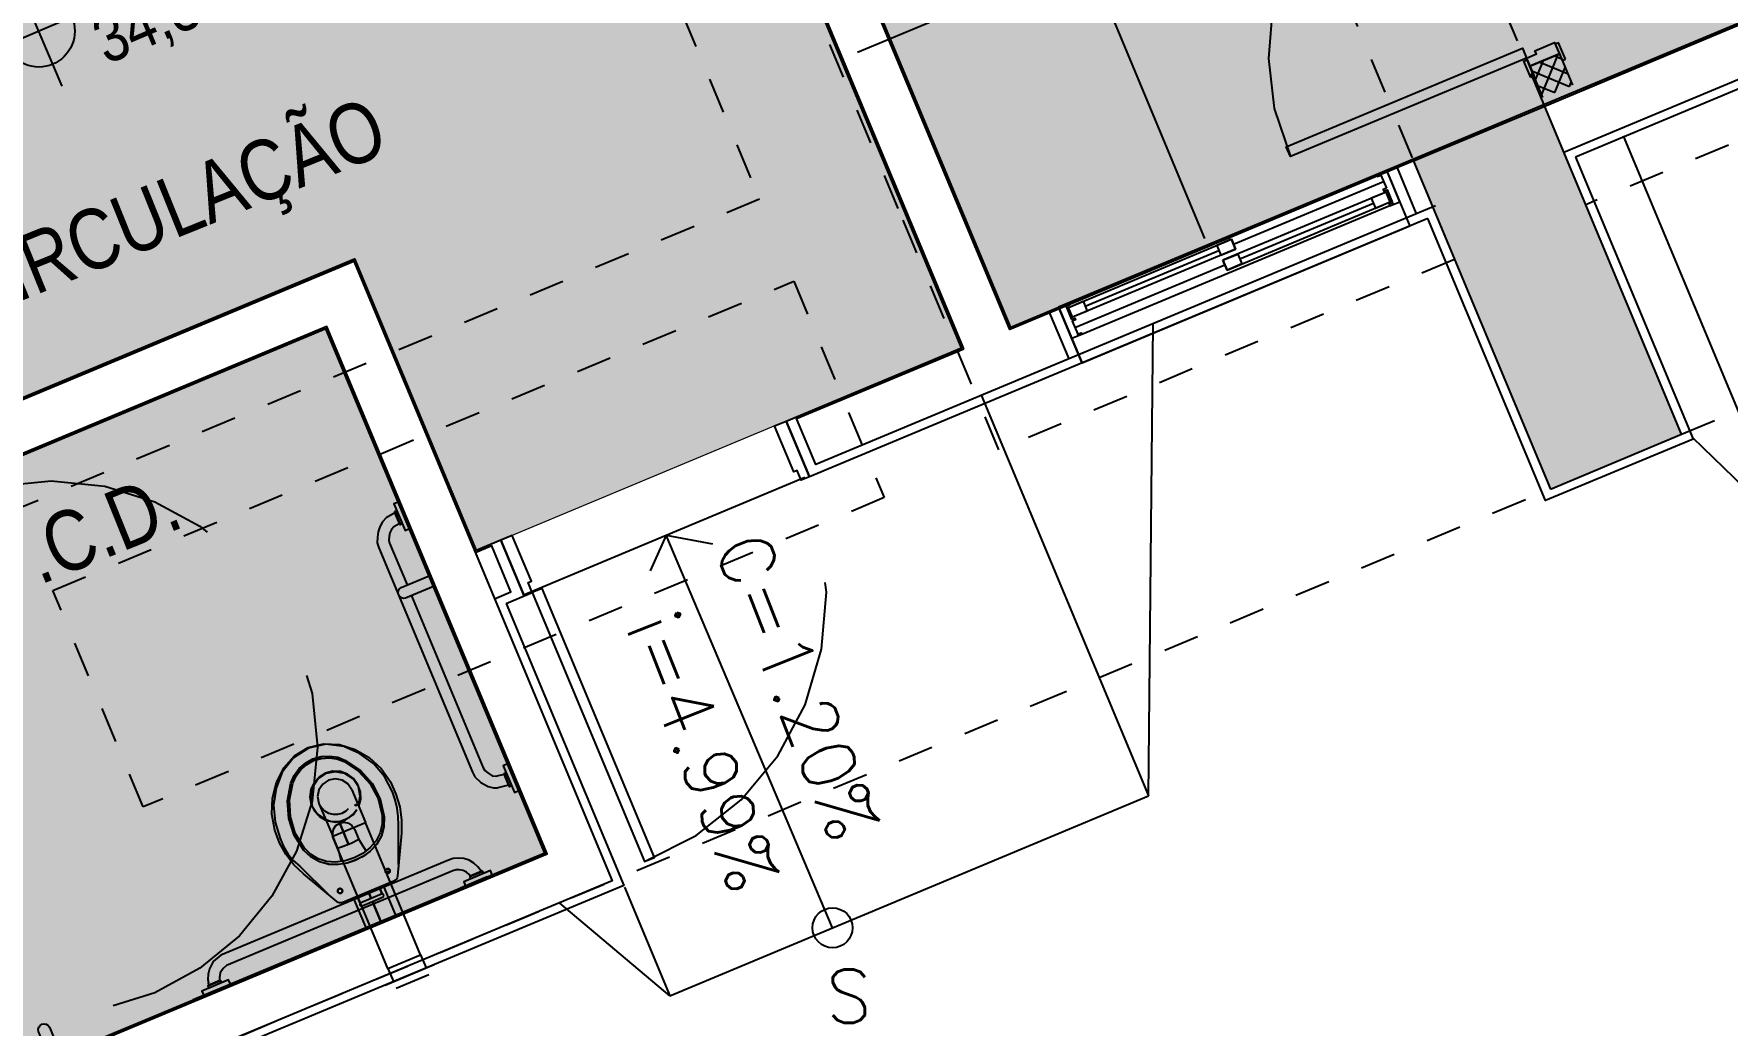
# Model space of a CAD drawing. Header units: metres. Extents: x -154 to 570, y -18 to 184.
# Drawn here: x -32.681 to -27.915, y 13.703 to 16.492 of the extents above; entities that cross this region are included whole.
import ezdxf
from ezdxf.enums import TextEntityAlignment as Align
from ezdxf.xclip import XClip

# ---------------------------------------------------------------- set-up
doc = ezdxf.new("R2010")
doc.units = ezdxf.units.M
doc.header["$XCLIPFRAME"] = 0
for name, pattern in [('DASHDOT', [1, 0.5, -0.25, 0, -0.25]), ('PUC TORRE A$0$DASHEDX2', [1.5, 1, -0.5]), ('PUC$0$.IMP$0$.TE$0$IL-AQ-EP-XREF-1SS$0$CONTINU', [0]), ('PUC$0$.IMP$0$DASHSPACE', [30, 12, -18]), ('PUC$0$DASHEDX2', [1.5, 1, -0.5]), ('PUC$0$HIDDEN2', [0.1875, 0.125, -0.0625])]:
    doc.linetypes.add(name, pattern=pattern)
for name, color, linetype in [('ARQ-AUX', 7, 'Continuous'), ('ARQ-SIM - EMBASAM', 1, 'Continuous'), ('ARQ-TXT - EMBASAM', 2, 'Continuous'), ('PA-NIVEL', 7, 'Continuous'), ('PA-PAISAGISMO', 7, 'Continuous'), ('PA-PLANTIO', 84, 'DASHDOT'), ('PUC TORRE A$0$1', 232, 'PUC TORRE A$0$DASHEDX2'), ('PUC TORRE A$0$4', 2, 'Continuous'), ('PUC TORRE A$0$ARQ-ALV ACAB', 4, 'Continuous'), ('PUC TORRE A$0$ARQ-ALV OSSO', 5, 'Continuous'), ('PUC TORRE A$0$ARQ-AUX1 @ 1', 1, 'Continuous'), ('PUC TORRE A$0$ARQ-DRYWALL', 7, 'Continuous'), ('PUC TORRE A$0$JL-LAY', 7, 'Continuous'), ('PUC$0$ARQ-ALV ACAB', 4, 'Continuous'), ('PUC$0$ARQ-ALV OSSO', 5, 'Continuous'), ('PUC$0$ARQ-CAX @ 1', 1, 'Continuous'), ('PUC$0$ARQ-HID', 7, 'Continuous'), ('PUC$0$ARQ-PRJ', 7, 'PUC$0$DASHEDX2'), ('PUC$0$ARQ-SIM', 1, 'Continuous')]:
    doc.layers.add(name, color=color, linetype=linetype)
doc.layers.add('PUC TORRE A$0$VP', color=6, linetype='Continuous', plot=False)
doc.layers.add('PUC$0$ARQ-FORRO', color=9, linetype='Continuous', lineweight=5)
doc.styles.add('Adesa', font='ARIALN.TTF')
doc.styles.add('Romans', font='romans.shx')

# ---------------------------------------------------------------- blocks, each defined once
blk = doc.blocks.new('A$C23B574F5')
at = {"layer": 'PA-PLANTIO'}
h = blk.add_hatch(dxfattribs=at)
h.set_pattern_fill('DOTS', color=256, scale=0.075, style=0)
h.set_pattern_definition([(0, (-753.57029, 160.3369), (0.05953125, 0.1190625), [0, -0.1190625])])
h.paths.add_polyline_path([(-27.7081, 12.7261, 0.161101), (-30.4787, 12.5156), (-31.5341, 12.0752, 0.962207), (-30.7599, 9.9979, -0.161863), (-28.2168, 9.9911, 0.321768), (-20.5835, 12.3438), (-19.8343, 13.3309, 1.013508), (-21.906, 14.8598, -0.307162)])
at = {"layer": 'PA-PAISAGISMO', "color": 7}
for p, q in [((-28.2083, 16.2054, 0), (-27.7453, 15.0963, 0)), ((-29.5442, 14.3475, 0), (-29.5308, 15.6751)), ((-30.0141, 15.4734, 0), (-29.5442, 14.3475, 0)), ((-27.7453, 15.0963, 0), (-28.0124, 15.3553)), ((-31.3029, 14.9138, 0), (-30.5116, 15.2441, 0)), ((-30.8915, 13.7852), (-29.5442, 14.3475)), ((-31.0189, 14.0905, 0), (-30.8915, 13.7852, 0)), ((-30.8915, 13.7852), (-31.2009, 14.0462))]:
    blk.add_line(p, q, dxfattribs=at)
at = {"layer": 'PA-PAISAGISMO', "color": 7, "elevation": 0}
for points in [[(-30.9015, 15.0814), (-30.9462, 14.9806)], [(-30.4331, 13.9765), (-30.9015, 15.0814), (-30.7711, 15.0573)]]:
    blk.add_lwpolyline(points, dxfattribs=at)
at = {"layer": 'PA-PAISAGISMO', "color": 7}
blk.add_circle((-30.4333, 13.9765), 0.0562, dxfattribs=at)
at = {"layer": 'PA-NIVEL', "char_height": 0.15, "attachment_point": 1, "rotation": 291.5506, "style": 'Romans'}
for s, insert in [('C=1.20%{\\C7; }', (-30.6273, 15.1032, 0)), ('i=4.99%{\\C7; }', (-30.8784, 14.8809, 0))]:
    blk.add_mtext_dynamic_manual_height_columns(s, width=2.128037, gutter_width=0, heights=[0.6232], dxfattribs=dict(at, insert=insert))
at = {"layer": 'PA-NIVEL', "insert": (-30.4518, 13.8594, 0), "char_height": 0.15, "attachment_point": 1, "style": 'Romans'}
blk.add_mtext_dynamic_manual_height_columns('S{\\C7; }', width=0.335807, gutter_width=0, heights=[0.0626], dxfattribs=at)
blk = doc.blocks.new('PUC$0$.IMP$0$ARQ-CUBA OP2')
for points in [[(0.3901, -0.0022), (0.3901, -0.1139, 0.250875), (0.4107, -0.1524, -1.226887), (0.1493, -0.4111, 0.253672), (0.1104, -0.3901), (0.0022, -0.3901, -0.414214), (-0.0009, -0.387), (-0.0009, -0.0022, -0.414214), (0.0022, 0.0009), (0.387, 0.0009), (0.3878, 0.0008), (0.3886, 0.0005), (0.3892, 0), (0.3897, -0.0007), (0.39, -0.0014)], [(0.14, -0.122, 1), (0.14, -0.1581, 1)], [(0.3066, -0.1338, 1), (0.3066, -0.4836, 1)], [(0.2615, -0.2384, 1), (0.2615, -0.2847, 1)]]:
    blk.add_lwpolyline(points, format="xyb", close=True)
for points in [[(0.4991, 0.0009), (0.4991, -0.0843, 0.913215), (0.5321, -0.0843), (0.5321, 0.0009)], [(0, -0.4991), (0.0852, -0.4991, -0.913215), (0.0852, -0.5321), (0, -0.5321)]]:
    blk.add_lwpolyline(points, format="xyb")
at = {"ltscale": 0.001202}
blk.add_lwpolyline([(0.3901, -0.0024), (0.3901, -0.0022)], dxfattribs=at)
at = {"linetype": 'PUC$0$.IMP$0$DASHSPACE'}
for points in [[(0.2128, -0.0493, 1), (0.2128, -0.0853, 1)], [(0.0673, -0.1948, 1), (0.0673, -0.2308, 1)]]:
    blk.add_lwpolyline(points, format="xyb", close=True, dxfattribs=at)
blk.add_lwpolyline([(0.2615, -0.2284), (0.2564, -0.2288), (0.2513, -0.2301), (0.2489, -0.231), (0.2465, -0.2321), (0.2442, -0.2333), (0.242, -0.2348), (0.2381, -0.2381), (0.2348, -0.2421), (0.232, -0.2466), (0.2309, -0.2489), (0.23, -0.2514), (0.2293, -0.2539), (0.2288, -0.2565), (0.2284, -0.2615), (0.2288, -0.2667), (0.23, -0.2718), (0.232, -0.2766), (0.2348, -0.281), (0.2364, -0.2831), (0.2382, -0.285), (0.2401, -0.2868), (0.2421, -0.2884), (0.2443, -0.2898), (0.2466, -0.2911), (0.2491, -0.2922), (0.254, -0.2938), (0.2591, -0.2946), (0.2643, -0.2945), (0.2695, -0.2937), (0.272, -0.293), (0.2745, -0.292), (0.2768, -0.2909), (0.2791, -0.2896), (0.2813, -0.2881), (0.2834, -0.2865), (0.285, -0.285), (0.2883, -0.281), (0.2911, -0.2766), (0.293, -0.2719), (0.2943, -0.2668), (0.2946, -0.2642), (0.2947, -0.2616), (0.2946, -0.259), (0.2943, -0.2564), (0.2938, -0.2538), (0.293, -0.2513), (0.2921, -0.2488), (0.291, -0.2464), (0.2883, -0.2421), (0.285, -0.2381), (0.281, -0.2348), (0.2766, -0.232), (0.2742, -0.2309), (0.2717, -0.23), (0.2692, -0.2293), (0.2666, -0.2288)], close=True)
for points in [[(-0.0009, -0.387), (-0.0009, -0.6249)], [(0.4552, -0.4256), (0.4225, -0.4584)]]:
    blk.add_lwpolyline(points)
blk = doc.blocks.new('PUC$0$.IMP$0$.TE$0$IL-AQ-EP-XREF-1SS$0$7109017_p')
at = {"linetype": 'Continuous'}
for p, q in [((-0.0319, -0.1758), (-0.0383, -0.1376)), ((0.0319, -0.1758), (0.0383, -0.1376))]:
    blk.add_line(p, q, dxfattribs=at)
at = {"linetype": 'Continuous', "flags": 128}
for points in [[(0, 0.066), (-0.045, 0.066), (-0.045, -0.0295), (0, -0.0295), (0, -0.009), (-0.0336, -0.009), (-0.0336, -0.0254, -0.414208), (-0.0377, -0.0295, 0.414208), (-0.0336, -0.0254), (-0.0336, -0.009, -0.612706), (-0.0332, 0), (0, 0)], [(0.045, 0.066), (0, 0.066), (0, 0), (0.0332, 0, -0.612705), (0.0336, -0.009), (0.0336, -0.0254, 0.414214), (0.0377, -0.0295, -0.414214), (0.0336, -0.0254), (0.0336, -0.009), (0, -0.009), (0, -0.0295), (0.045, -0.0295)], [(-0.0726, -0.0689, -1), (-0.0726, -0.0558, -1)], [(0.0726, -0.0558), (0.0726, -0.0558, 0.414212), (0.066, -0.0623), (0.0726, -0.0623)], [(0.0726, -0.0558, -1.000004), (0.0726, -0.0689, 1.000004)], [(0.1222, -0.2062, 0.246306), (0.0484, -0.1327, 0.150532), (-0.0482, -0.1326, 0.248797), (-0.1225, -0.207, 0.256998), (-0.0834, -0.3955, 0.467142), (0.0834, -0.3955, 0.257934)], [(0, -0.1737, 0.032093), (-0.0319, -0.1758), (-0.0319, -0.2071, 0.414213), (0, -0.239)], [(0.0319, -0.2072), (0.0319, -0.1758, 0.032092), (0, -0.1737), (0, -0.239, 0.413226)]]:
    blk.add_lwpolyline(points, format="xyb", close=True, dxfattribs=at)
at = {"linetype": 'PUC$0$.IMP$0$.TE$0$IL-AQ-EP-XREF-1SS$0$CONTINU'}
for points in [[(-0.1765, -0.2908, 0.218885), (-0.0851, -0.4431, 0.307698), (0.0851, -0.4431, 0.220182), (0.1765, -0.2908, 0.14628), (0.1494, -0.146), (0.0928, -0.0384, 0.27842), (0.0781, -0.0295), (-0.0781, -0.0295, 0.278422), (-0.0928, -0.0384), (-0.1495, -0.1462, 0.147871)], [(0.0834, -0.3955, 0.25679), (0.1225, -0.207, 0.250209), (0.0477, -0.1325, 0.148668), (-0.0478, -0.1325, 0.249757), (-0.1225, -0.207, 0.256998), (-0.0834, -0.3955, 0.467142)], [(0.0784, -0.3936, 0.252847), (0.119, -0.213, 0.243261), (0.053, -0.1421, 0.174299), (-0.053, -0.1421, 0.243394), (-0.119, -0.2131, 0.252847), (-0.0784, -0.3936, 0.456464)]]:
    blk.add_lwpolyline(points, format="xyb", close=True, dxfattribs=at)
for points in [[(0.1081, -0.0677), (0.1505, -0.1703, -0.097347), (0.171, -0.2625, 0.001263), (0.171, -0.2634, -0.230606), (0.0938, -0.4335, -0.360579), (-0.0938, -0.4335, -0.230606), (-0.171, -0.2635, -0.16818), (-0.1505, -0.1703), (-0.106, -0.064)], [(-0.0726, -0.0558, 1), (-0.0726, -0.0689)], [(-0.0726, -0.0689, 1), (-0.0726, -0.0558)], [(0.0726, -0.0558, 1), (0.0726, -0.0689)], [(0.0726, -0.0689, 1), (0.0726, -0.0558)]]:
    blk.add_lwpolyline(points, format="xyb", dxfattribs=at)
blk = doc.blocks.new('PUC$0$.IMP$0$VASO SANIT ACESSIVEL')
at = {"color": 1}
for points in [[(-1.0401, 0), (-0.9588, 0), (-0.9588, -0.0132), (-1.0401, -0.0132)], [(-0.2416, 0), (-0.1603, 0), (-0.1603, -0.0132), (-0.2416, -0.0132)]]:
    blk.add_lwpolyline(points, close=True, dxfattribs=at)
for points in [[(-0.1753, 0), (-0.2566, 0)], [(-1.0195, -0.0191), (-1.0195, -0.0132)], [(-0.9797, -0.0191), (-1.0195, -0.0191)], [(-1.0192, -0.0201), (-1.0195, -0.0191)], [(-1.0185, -0.0208), (-1.0192, -0.0201)], [(-1.0175, -0.0211), (-1.0185, -0.0208)], [(-0.9817, -0.0211), (-1.0175, -0.0211)], [(-1.0154, -0.0211), (-1.0145, -0.0271)], [(-1.0121, -0.0368), (-1.0145, -0.0271)], [(-1.0056, -0.0506), (-1.0121, -0.0368)], [(-0.9822, -0.0228), (-0.9825, -0.0211)], [(-0.9799, -0.029), (-0.9822, -0.0228)], [(-0.9807, -0.0208), (-0.9817, -0.0211)], [(-0.98, -0.0201), (-0.9807, -0.0208)], [(-0.9797, -0.0191), (-0.98, -0.0201)], [(-0.9607, -0.0489), (-0.9733, -0.0405), (-0.9799, -0.029)], [(-0.9797, -0.0191), (-0.9797, -0.0132)], [(-0.9551, 0), (-0.8738, 0)], [(-0.2312, -0.0432), (-0.2397, -0.0489)], [(-0.2242, -0.0355), (-0.2312, -0.0432)], [(-0.2195, -0.0264), (-0.2242, -0.0355)], [(-0.2207, -0.0191), (-0.2207, -0.0132)], [(-0.1809, -0.0191), (-0.2207, -0.0191)], [(-0.2204, -0.0201), (-0.2207, -0.0191)], [(-0.2197, -0.0208), (-0.2204, -0.0201)], [(-0.2187, -0.0211), (-0.2197, -0.0208)], [(-0.2182, -0.0211), (-0.2195, -0.0264)], [(-0.1829, -0.0211), (-0.2187, -0.0211)], [(-0.1883, -0.0368), (-0.1948, -0.0506)], [(-0.1845, -0.0211), (-0.1883, -0.0368)], [(-0.1819, -0.0208), (-0.1829, -0.0211)], [(-0.1812, -0.0201), (-0.1819, -0.0208)], [(-0.1809, -0.0191), (-0.1812, -0.0201)], [(-0.1809, -0.0191), (-0.1809, -0.0132)], [(-0.9962, -0.0629), (-1.0056, -0.0506)], [(-0.2579, -0.0862), (-0.9522, -0.0862), (-0.9786, -0.0781), (-0.9962, -0.0629)], [(-0.2579, -0.0532), (-0.9487, -0.0532), (-0.9607, -0.0489)], [(-0.2488, -0.0521), (-0.2579, -0.0532)], [(-0.2435, -0.0848), (-0.2579, -0.0862)], [(-0.2397, -0.0489), (-0.2488, -0.0521)], [(-0.2293, -0.0804), (-0.2435, -0.0848)], [(-0.216, -0.0731), (-0.2293, -0.0804)], [(-0.2042, -0.0629), (-0.216, -0.0731)], [(-0.1948, -0.0506), (-0.2042, -0.0629)], [(-0.0988, -0.2736), (-0.0901, -0.2521), (-0.075, -0.2345)], [(-0.075, -0.2345), (-0.0626, -0.2251)], [(-0.0626, -0.2251), (-0.051, -0.2196)], [(-0.0211, -0.2152), (-0.051, -0.2196)], [(-0.0211, -0.2131), (-0.0208, -0.212)], [(-0.0211, -0.2488), (-0.0211, -0.2131)], [(-0.0208, -0.212), (-0.0201, -0.2113)], [(-0.0201, -0.2113), (-0.0191, -0.211)], [(-0.0191, -0.2508), (-0.0191, -0.211)], [(-0.0191, -0.211), (-0.0132, -0.211)], [(-0.0988, -0.987), (-0.1002, -0.9726), (-0.1002, -0.2881), (-0.0988, -0.2736)], [(-0.0672, -0.8123), (-0.0672, -0.2881), (-0.0661, -0.2789)], [(-0.0661, -0.2789), (-0.0609, -0.27)], [(-0.0609, -0.27), (-0.0525, -0.2574), (-0.0417, -0.2512)], [(-0.0211, -0.248), (-0.0417, -0.2512)], [(-0.0208, -0.2498), (-0.0211, -0.2488)], [(-0.0201, -0.2506), (-0.0208, -0.2498)], [(-0.0191, -0.2508), (-0.0201, -0.2506)], [(-0.0191, -0.2508), (-0.0132, -0.2508)], [(-0.0661, -0.9818), (-0.0672, -0.9726), (-0.0672, -0.8453)], [(-0.0924, -1.0012), (-0.0988, -0.987)], [(-0.0609, -0.9908), (-0.0661, -0.9818)], [(-0.0552, -0.9993), (-0.0609, -0.9908)], [(-0.0475, -1.0063), (-0.0552, -0.9993)], [(-0.0851, -1.0146), (-0.0924, -1.0012)], [(-0.0749, -1.0263), (-0.0851, -1.0146)], [(-0.0626, -1.0358), (-0.0749, -1.0263)], [(-0.0488, -1.0423), (-0.0626, -1.0358)], [(-0.0211, -1.046), (-0.0488, -1.0423)], [(-0.0384, -1.011), (-0.0475, -1.0063)], [(-0.0211, -1.0123), (-0.0384, -1.011)], [(-0.0211, -1.0118), (-0.0208, -1.0108)], [(-0.0211, -1.0476), (-0.0211, -1.0118)], [(-0.0208, -1.0486), (-0.0211, -1.0476)], [(-0.0208, -1.0108), (-0.0201, -1.0101)], [(-0.0201, -1.0101), (-0.0191, -1.0098)], [(-0.0191, -1.0496), (-0.0191, -1.0098)], [(-0.0191, -1.0098), (-0.0132, -1.0098)], [(-0.0201, -1.0493), (-0.0208, -1.0486)], [(-0.0191, -1.0496), (-0.0201, -1.0493)], [(-0.0191, -1.0496), (-0.0132, -1.0496)]]:
    blk.add_lwpolyline(points, dxfattribs=at)
blk.add_lwpolyline([(0, 0), (-1.0725, 0)])
at = {"elevation": -0.0001}
blk.add_lwpolyline([(0, 0), (0, -1.1234)], dxfattribs=at)
at = {"color": 1, "elevation": -0.0001}
for points in [[(0, -0.1903), (0, -0.2716), (-0.0132, -0.2716), (-0.0132, -0.1903)], [(0, -0.9891), (0, -1.0703), (-0.0132, -1.0703), (-0.0132, -0.9891)]]:
    blk.add_lwpolyline(points, close=True, dxfattribs=at)
at = {"layer": 'PUC$0$ARQ-SIM'}
blk.add_lwpolyline([(0, -0.8123), (-0.0852, -0.8123, 0.913215), (-0.0852, -0.8453), (0, -0.8453)], format="xyb", dxfattribs=at)
blk.add_blockref('PUC$0$.IMP$0$.TE$0$IL-AQ-EP-XREF-1SS$0$7109017_p', (-0.5002, -0.061))
blk = doc.blocks.new('*U1672')
for points in [[(0, 0), (0, 0.8204), (-0.03, 0.8204), (-0.03, 0)], [(0.025, 0), (0, 0), (0, -0.03), (-0.01, -0.03), (-0.01, -0.17), (0.025, -0.17), (0.025, 0)], [(-0.845, 0), (-0.82, 0), (-0.82, -0.03), (-0.81, -0.03), (-0.81, -0.17), (-0.845, -0.17), (-0.845, 0)]]:
    blk.add_lwpolyline(points, close=True)
at = {"layer": 'PUC$0$ARQ-PRJ'}
blk.add_arc((-0.0237, 0.0242), 0.7967, 88.2987, 181.7401, dxfattribs=at)
blk = doc.blocks.new('PUC$0$forro area comum')
at = {"layer": 'PUC$0$ARQ-FORRO'}
h = blk.add_hatch(color=256, dxfattribs=at)
h.dxf.hatch_style = 1
h.paths.add_polyline_path([(-7.0234, 9.2849), (-5.015, 9.2849), (-5.015, 7.6862), (-7.0234, 7.6862)])
h = blk.add_hatch(color=256, dxfattribs=at)
h.dxf.hatch_style = 1
h.paths.add_polyline_path([(-21.0257, 3.275), (-21.0257, 3.885), (-21.2352, 3.8853), (-21.2345, 5.3849), (-21.025, 5.3849), (-21.025, 5.9949), (-21.1845, 5.9949), (-21.1845, 8.725), (-21.0233, 8.725), (-21.0233, 8.995), (-15.835, 8.995), (-15.835, 8.7249), (-16.035, 8.7249), (-16.035, 8.4249), (-8.8033, 8.4249), (-8.8033, 4.1049), (-10.025, 4.1049), (-10.025, 4.9249), (-10.4353, 4.9246), (-10.4353, 4.1049), (-11.3354, 4.1049), (-11.3363, 3.71), (-15.835, 3.7106), (-15.835, 3.275)])
h = blk.add_hatch(color=256, dxfattribs=at)
h.dxf.hatch_style = 1
h.paths.add_polyline_path([(-8.6575, 6.0862), (-8.6534, 8.4249), (-7.1734, 8.4249), (-7.1734, 7.5362), (-5.015, 7.5362), (-5.0192, 6.0862)])
for points, elevation in [([(-7.0234, 9.2849), (-5.015, 9.2849), (-5.015, 7.6862), (-7.0234, 7.6862)], 0.0001), ([(-8.6575, 6.0862), (-8.6534, 8.4249), (-7.1734, 8.4249), (-7.1734, 7.5362), (-5.015, 7.5362), (-5.0192, 6.0862)], 0)]:
    blk.add_lwpolyline(points, close=True, dxfattribs=dict(at, elevation=elevation))
blk.add_lwpolyline([(-21.0257, 3.275), (-21.0257, 3.885), (-21.2352, 3.8853), (-21.2345, 5.3849), (-21.025, 5.3849), (-21.025, 5.9949), (-21.1845, 5.9949), (-21.1845, 8.725), (-21.0233, 8.725), (-21.0233, 8.995), (-15.835, 8.995), (-15.835, 8.7249), (-16.035, 8.7249), (-16.035, 8.4249), (-8.8033, 8.4249), (-8.8033, 4.1049), (-10.025, 4.1049), (-10.025, 4.9249), (-10.4353, 4.9246), (-10.4353, 4.1049), (-11.3354, 4.1049), (-11.3363, 3.71), (-15.835, 3.7106), (-15.835, 3.275)], close=True, dxfattribs=at)
blk = doc.blocks.new('PUC$0$E3')
for p, q in [((302.2155, -376.0693), (302.3155, -376.0693)), ((302.3155, -376.1693), (302.3155, -376.0693)), ((302.2155, -376.1693), (302.3155, -376.1693))]:
    blk.add_line(p, q)
at = {"linetype": 'PUC$0$HIDDEN2', "ltscale": 0.1}
blk.add_circle((302.2598, -376.075), 0.00202, dxfattribs=at)
for radius, start, end in [(0.0718, 44.1572, 315.8498), (0.0702, 45.4504, 314.5569), (0.05, 90, 270)]:
    blk.add_arc((302.2155, -376.1193), radius, start, end)
blk.add_arc((302.2155, -376.1193), 0.05, 270, 90, dxfattribs=at)
at = {"linetype": 'PUC$0$HIDDEN2', "ltscale": 0.2}
for radius, start, end in [(0.0702, 314.5569, 45.4504), (0.0718, 315.8498, 44.1572)]:
    blk.add_arc((302.2155, -376.1193), radius, start, end, dxfattribs=at)
blk = doc.blocks.new('PUC$0$E2')
at = {"layer": 'PUC$0$ARQ-PRJ'}
for p, q in [((305.4121, -368.5377), (305.5121, -368.5377)), ((305.3871, -368.5577), (305.5371, -368.5577)), ((305.4121, -368.5977), (305.4121, -368.5577)), ((305.5121, -368.5977), (305.5121, -368.5577)), ((305.4121, -368.5977), (305.5121, -368.5977))]:
    blk.add_line(p, q, dxfattribs=at)
blk = doc.blocks.new('PUC$0$A$C7c78a0db')
at = {"layer": 'PUC$0$ARQ-PRJ', "linetype": 'PUC$0$HIDDEN2', "ltscale": 50}
for p, q in [((-0.6896, 0.0091, 0), (-0.6896, 0.4125, 0)), ((-0.5896, 0.0091, 0), (-0.5896, 0.4125, 0))]:
    blk.add_line(p, q, dxfattribs=at)
at = {"layer": 'PUC$0$ARQ-PRJ', "linetype": 'PUC$0$HIDDEN2', "ltscale": 0.5, "xscale": -1, "rotation": 90}
blk.add_blockref('PUC$0$E3', (-376.7589, 302.7279, 0), dxfattribs=at)
at = {"layer": 'PUC$0$ARQ-PRJ', "rotation": 180}
blk.add_blockref('PUC$0$E2', (304.8225, -368.5886, 0), dxfattribs=at)
blk = doc.blocks.new('PUC')
at = {"layer": 'PUC$0$ARQ-ALV ACAB'}
blk.add_line((-11.12, 8.5949), (-10.455, 8.5949), dxfattribs=at)
at = {"layer": 'PUC$0$ARQ-ALV ACAB', "elevation": 0}
for points in [[(-10.455, 8.5949), (-10.4551, 9.4549), (-10.005, 9.4549), (-10.0051, 8.5949)], [(-7.1934, 8.5949), (-7.1934, 9.4548), (-4.635, 9.4548)], [(-5.015, 7.5362), (-5.115, 7.5362), (-5.115, 7.6862), (-5.015, 7.6862), (-5.015, 9.2849), (-7.0234, 9.2849), (-7.0234, 7.6862), (-5.985, 7.6862), (-5.985, 7.5362), (-7.1734, 7.5362), (-7.1734, 8.4249)], [(-10.0051, 8.5949), (-8.1184, 8.5949), (-8.1184, 8.4249), (-8.6534, 8.4249), (-8.6533, 6.0862), (-7.6334, 6.0862)], [(-7.1934, 8.5949), (-7.2484, 8.5949), (-7.2484, 8.4249), (-7.1734, 8.4249)], [(-11.12, 8.4249), (-8.8034, 8.4249), (-8.8033, 4.1049)]]:
    blk.add_lwpolyline(points, dxfattribs=at)
at = {"layer": 'PUC$0$ARQ-ALV OSSO', "elevation": 0}
for points in [[(-5.01, 7.5412), (-5.11, 7.5412), (-5.11, 7.6812), (-5.01, 7.6812), (-5.01, 9.2899), (-7.0284, 9.2899), (-7.0284, 7.6812), (-5.99, 7.6812), (-5.99, 7.5412), (-7.1684, 7.5412), (-7.1684, 9.4299), (-5.01, 9.4299)], [(-7.1684, 8.5699), (-7.2184, 8.5699), (-7.2184, 8.4299), (-7.1684, 8.4299)], [(-10.0381, 8.4299), (-8.7984, 8.4299), (-8.7983, 4.0999)], [(-8.6584, 8.4299), (-8.6583, 6.0812)]]:
    blk.add_lwpolyline(points, dxfattribs=at)
at = {"layer": 'PUC$0$ARQ-ALV OSSO'}
for points in [[(-10.43, 8.5699), (-11.09, 8.5699), (-11.09, 8.4299), (-10.43, 8.4299)], [(-10.0381, 8.5699), (-8.1484, 8.5699), (-8.1484, 8.4299), (-8.6584, 8.4299)]]:
    blk.add_lwpolyline(points, dxfattribs=at)
at = {"layer": 'PUC$0$ARQ-ALV OSSO', "elevation": 0}
blk.add_lwpolyline([(-10.3883, 8.4299), (-10.3883, 8.4299)], close=True, dxfattribs=at)
at = {"layer": 'PUC$0$ARQ-PRJ', "extrusion": (4.32089e-06, 8.65313e-07, 1)}
blk.add_circle((-5.8555, 8.4751, 0), 0.75, dxfattribs=at)
at = {"layer": 'PUC$0$ARQ-CAX @ 1'}
blk.add_blockref('*U1672', (-7.2734, 8.5949, 0), dxfattribs=at)
at = {"layer": 'PUC$0$ARQ-FORRO'}
blk.add_blockref('PUC$0$forro area comum', (0, 0), dxfattribs=at)
at = {"layer": 'PUC$0$ARQ-HID', "extrusion": (-8.65313e-07, -4.32089e-06, 1), "xscale": -1}
blk.add_blockref('PUC$0$.IMP$0$VASO SANIT ACESSIVEL', (-7.0234, 9.2849, 0.0001), dxfattribs=at)
at = {"layer": 'PUC$0$ARQ-HID', "extrusion": (8.64177e-06, -1.73063e-06, 1), "xscale": -1, "rotation": 359.9993942422736}
blk.add_blockref('PUC$0$.IMP$0$ARQ-CUBA OP2', (-5.0159, 9.284, -0.0001), dxfattribs=at)
at = {"layer": 'PUC$0$ARQ-PRJ', "xscale": -1, "rotation": 180}
blk.add_blockref('PUC$0$A$C7c78a0db', (-5.9011, 9.4239, 0), dxfattribs=at)
blk = doc.blocks.new('PUC TORRE A$0$A$C7101d9b9')
at = {"layer": 'PUC TORRE A$0$ARQ-DRYWALL'}
h = blk.add_hatch(dxfattribs=at)
h.set_pattern_fill('ANSI37', color=8, scale=0.01, angle=360)
h.set_pattern_definition([(45, (-15.835038, 8.404882), (-0.02245064, 0.02245064), []), (135, (-15.835038, 8.404882), (-0.02245064, -0.02245064), [])])
h.paths.add_polyline_path([(-5.31, 0.865), (-5.4, 0.865), (-5.4, 4.09), (-5.31, 4.09)])
h.paths.add_polyline_path([(-5.4, 0.095), (-5.31, 0.095), (-5.31, 0), (-5.4, 0)])
blk.add_line((-5.4, 0.095), (-5.31, 0.095))
at = {"elevation": 0}
for points in [[(-5.4, 0.12), (-6.12, 0.12), (-6.12, 0.15), (-5.4, 0.15)], [(-5.41, 0.065), (-5.41, 0.115), (-5.4, 0.115), (-5.4, 0.065)], [(-5.3, 0.075), (-5.3, 0.125), (-5.31, 0.125), (-5.31, 0.075)]]:
    blk.add_lwpolyline(points, close=True, dxfattribs=at)
blk.add_lwpolyline([(-5.4, 0.08), (-5.4, 0.12), (-5.37, 0.12), (-5.37, 0.13), (-5.31, 0.13), (-5.31, 0.095), (-5.4, 0.095)], dxfattribs=at)
at = {"color": 1}
blk.add_arc((-5.4208, 0.1408, 0), 0.6995, 88.2986, 181.7014, dxfattribs=at)
at = {"layer": 'PUC TORRE A$0$ARQ-DRYWALL', "extrusion": (4.32089e-06, -8.65313e-07, 1), "elevation": 0}
blk.add_lwpolyline([(-5.4, 0), (-5.4, 0.095)], dxfattribs=at)
at = {"layer": 'PUC TORRE A$0$ARQ-DRYWALL'}
blk.add_polyline3d([(-5.31, 0.095, 0), (-5.31, 0, 0)], dxfattribs=at)
at = {"layer": 'PUC TORRE A$0$JL-LAY'}
for p, q in [((-7.1317, 0.8607, 0), (-6.4317, 0.8607)), ((-6.4317, 0.8607), (-6.4317, 0))]:
    blk.add_line(p, q, dxfattribs=at)
blk = doc.blocks.new('*U3685')
at = {"color": 0, "linetype": 'ByBlock', "ltscale": 0.5}
for points in [[(0.02, -0.045), (0.03, -0.045), (0.03, -0.05), (0.02, -0.05), (0.02, -0.09), (0.03, -0.09), (0.03, -0.095), (0.02, -0.095), (0.02, -0.09), (0.03, -0.09), (0.03, -0.095), (0, -0.095), (0, 0), (0.03, 0), (0.03, -0.005), (0.02, -0.005), (0.02, -0.045)], [(0.025, -0.01), (0.07, -0.01), (0.07, -0.04), (0.025, -0.04)], [(0.5225, -0.01), (0.4775, -0.01), (0.4775, -0.04), (0.5225, -0.04)], [(0.98, -0.045), (0.97, -0.045), (0.97, -0.05), (0.98, -0.05), (0.98, -0.09), (0.97, -0.09), (0.97, -0.095), (0.98, -0.095), (0.98, -0.09), (0.97, -0.09), (0.97, -0.095), (1, -0.095), (1, 0), (0.97, 0), (0.97, -0.005), (0.98, -0.005), (0.98, -0.045)], [(0.4775, -0.055), (0.5225, -0.055), (0.5225, -0.085), (0.4775, -0.085)], [(0.975, -0.055), (0.93, -0.055), (0.93, -0.085), (0.975, -0.085)]]:
    blk.add_lwpolyline(points, close=True, dxfattribs=at)
at = {"color": 8, "linetype": 'ByBlock', "ltscale": 0.5}
for points in [[(0.97, 0), (0.03, 0)], [(0.5225, -0.025), (0.98, -0.025)], [(0.4775, -0.07), (0.02, -0.07)], [(0.97, -0.095), (0.03, -0.095)]]:
    blk.add_lwpolyline(points, dxfattribs=at)
at = {"color": 7, "linetype": 'ByBlock', "ltscale": 0.5}
for points in [[(0.5225, -0.01), (0.5225, -0.04), (0.025, -0.04), (0.025, -0.01)], [(0.4775, -0.055), (0.4775, -0.085), (0.975, -0.085), (0.975, -0.055)]]:
    blk.add_lwpolyline(points, close=True, dxfattribs=at)
for points in [[(0.07, -0.025), (0.4775, -0.025)], [(0.5225, -0.07), (0.93, -0.07)]]:
    blk.add_lwpolyline(points, dxfattribs=at)
blk = doc.blocks.new('PUC TORRE A$0$est-lo-08-6sa-r00')
at = {"layer": 'PUC TORRE A$0$4'}
h = blk.add_hatch(color=8, dxfattribs=at)
h.dxf.hatch_style = 1
h.paths.add_polyline_path([(72.453596, -775.948263), (89.987707, -768.630138), (31.827874, -629.280097), (14.293763, -636.598222)], flags=17)
h.paths.add_polyline_path([(-113.904934, -1069.376461), (37.44213, -1006.209491), (30.123852, -988.675012), (-103.689101, -1044.523858), (-278.930329, -624.648636), (-286.248454, -607.114525), (-286.248475, -607.114534), (-307.05579, -557.260535), (-324.58988, -564.57865)])
h.paths.add_polyline_path([(-3206.956631, -1758.910157), (-3258.953832, -1634.325684), (-3291.25351, -1647.80644), (-3239.256309, -1772.390913)])
h.paths.add_polyline_path([(-2993.189754, -2271.092218), (-3020.151167, -2206.492821), (-3034.916841, -2212.655496), (-3140.452498, -1959.793707), (-3125.686931, -1953.631076), (-3148.796798, -1898.260198), (-3181.096477, -1911.740954), (-3025.489432, -2284.572974)])
h.paths.add_polyline_path([(-2947.092821, -1013.293024), (-2914.793142, -999.812268), (-2953.309588, -907.527473), (-2985.609266, -921.008229)])
h.paths.add_polyline_path([(-2727.356492, -1539.777801), (-2695.056814, -1526.297045), (-2733.573259, -1434.01225), (-2765.872938, -1447.493006)])
h.paths.add_polyline_path([(2122.48851, 465.414809), (2070.491309, 589.999283), (2038.191631, 576.518527), (2090.188832, 451.934053)])
h.paths.add_polyline_path([(2012.331384, 729.349548), (1857.495359, 1100.334221), (1825.19568, 1086.853465), (1852.1572, 1022.254111), (1866.922767, 1028.416743), (1971.687405, 777.4023), (1956.921838, 771.239669), (1980.031705, 715.868792)])
h.paths.add_polyline_path([(2336.253806, -46.763456), (2180.644029, 326.07511), (2148.34435, 312.594354), (2171.454218, 257.223477), (2186.219785, 263.386109), (2291.758175, 10.517772), (2276.992608, 4.355141), (2303.954128, -60.244212)])
h.paths.add_polyline_path([(-385.517235, -426.387329), (-595.433068, 76.567703), (-627.732746, 63.086948), (-600.771226, -1.512406), (-586.005659, 4.650226), (-426.161214, -378.334576), (-440.926781, -384.497208), (-417.816914, -439.868085)])
h.paths.add_polyline_path([(-83.249658, 290.335142), (-592.661728, 77.724364), (-382.747194, -425.227558), (-365.213083, -417.909434), (-567.809492, 67.508377), (-108.231212, 259.320275), (-7.318125, 17.534111), (-242.644353, -80.682824), (-140.96112, -324.314257), (-70.363251, -294.849176), (-77.681376, -277.315065), (-130.745133, -299.462021), (-217.792117, -90.898811), (0, 0), (87.04691, -208.563033), (33.983152, -230.709989), (41.301277, -248.2441), (126.664713, -212.616388), (103.554846, -157.245511), (88.789278, -163.408142), (-71.053705, 219.573157), (-56.288138, 225.735788)])
h.paths.add_polyline_path([(395.505667, -856.765828), (368.544148, -792.166475), (353.77858, -798.329106), (193.165052, -413.501599), (207.93062, -407.338968), (184.820752, -351.968091), (-61.579651, -454.806999), (-28.452664, -534.169213), (-10.918528, -526.85106), (-36.727415, -465.022986), (159.839199, -382.982958), (355.887864, -852.712473), (159.32125, -934.752501), (132.748402, -871.073625), (115.214297, -878.391765), (141.787139, -942.070626), (123.33018, -949.773915), (130.648305, -967.308026)])
h.paths.add_polyline_path([(-2506.849069, -2068.110104), (-2474.549391, -2054.629348), (-2513.065836, -1962.344553), (-2545.365515, -1975.825309)])
h.paths.add_polyline_path([(-2448.754924, -805.304224), (-2411.841008, -789.897642), (-2450.357453, -697.612846), (-2487.27137, -713.019428)])
h.paths.add_polyline_path([(-2277.356152, -1215.972989), (-2240.442235, -1200.566407), (-2278.958681, -1108.281611), (-2315.872597, -1123.688193)])
h.paths.add_polyline_path([(-2180.680405, -1447.606534), (-2143.766489, -1432.199951), (-2182.282934, -1339.915156), (-2219.196851, -1355.321738)])
h.paths.add_polyline_path([(-2008.511897, -1860.11957), (-1971.59798, -1844.712987), (-2010.114425, -1752.428192), (-2047.028342, -1767.834774)])
h.paths.add_polyline_path([(-1950.417031, -597.315415), (-1918.117353, -583.834659), (-1956.633798, -491.549864), (-1988.933477, -505.03062)])
h.paths.add_polyline_path([(-1779.018259, -1007.98418), (-1746.71858, -994.503424), (-1785.235026, -902.218629), (-1817.534704, -915.699385)])
h.paths.add_polyline_path([(-1682.342513, -1239.617725), (-1650.042834, -1226.136969), (-1688.559279, -1133.852174), (-1720.858958, -1147.33293)])
h.paths.add_polyline_path([(-1510.174004, -1652.130761), (-1477.874325, -1638.650005), (-1516.390771, -1546.36521), (-1548.690449, -1559.845966)])
h.paths.add_polyline_path([(-1456.693377, -391.252433), (-1424.393698, -377.771677), (-1462.910144, -285.486882), (-1495.209822, -298.967638)])
h.paths.add_polyline_path([(-1285.294604, -801.921198), (-1252.994926, -788.440442), (-1291.511371, -696.155647), (-1323.811049, -709.636403)])
h.paths.add_polyline_path([(-1188.618858, -1033.554743), (-1156.319179, -1020.073987), (-1194.835625, -927.789192), (-1227.135303, -941.269948)])
h.paths.add_polyline_path([(-1016.450349, -1446.067779), (-984.15067, -1432.587023), (-1022.667116, -1340.302228), (-1054.966794, -1353.782984)])
h.paths.add_polyline_path([(-962.969722, -185.189451), (-930.670043, -171.708695), (-969.186489, -79.4239), (-1001.486167, -92.904656)])
h.paths.add_polyline_path([(-791.570949, -595.858216), (-759.271271, -582.37746), (-797.787716, -490.092665), (-830.087394, -503.573421)])
h.paths.add_polyline_path([(-694.895203, -827.491761), (-662.595524, -814.011005), (-701.11197, -721.72621), (-733.411648, -735.206966)])
h.paths.add_polyline_path([(-522.726694, -1240.004797), (-490.427016, -1226.524041), (-528.943461, -1134.239246), (-561.243139, -1147.720002)])
h.paths.add_polyline_path([(1351.53574, 780.804163), (1383.835419, 794.284919), (1345.318973, 886.569714), (1313.019295, 873.088958)])
h.paths.add_polyline_path([(353.014255, 364.056225), (385.313934, 377.536981), (346.797488, 469.821776), (314.49781, 456.341021)])
h.paths.add_polyline_path([(848.583606, 570.889536), (885.497522, 586.296119), (846.981077, 678.580914), (810.067161, 663.174332)])
h.paths.add_polyline_path([(524.412013, -46.610109), (556.711692, -33.129353), (518.195247, 59.155442), (485.895568, 45.674686)])
h.paths.add_polyline_path([(1019.981364, 160.223202), (1056.895281, 175.629784), (1018.378835, 267.91458), (981.464919, 252.507997)])
h.paths.add_polyline_path([(621.088297, -278.244942), (653.387976, -264.764186), (614.87153, -172.479391), (582.571852, -185.960147)])
h.paths.add_polyline_path([(1116.657648, -71.411631), (1153.571565, -56.005049), (1115.055119, 36.279746), (1078.141203, 20.873164)])
h.paths.add_polyline_path([(1571.272069, 254.319386), (1603.571747, 267.800142), (1565.055302, 360.084937), (1532.755624, 346.604181)])
h.paths.add_polyline_path([(793.256806, -690.757979), (825.556485, -677.277223), (787.040039, -584.992428), (754.740361, -598.473183)])
h.paths.add_polyline_path([(1288.825976, -483.924234), (1325.739893, -468.517652), (1287.223447, -376.232856), (1250.309531, -391.639439)])
h.paths.add_polyline_path([(1791.777927, -274.009167), (1824.077605, -260.528411), (1785.56116, -168.243616), (1753.261481, -181.724371)])
h.paths.add_polyline_path([(-3349.413449, -1508.456443), (-3317.113664, -1494.975643), (-3340.223531, -1439.604766), (-3354.989097, -1445.767396), (-3459.75382, -1194.75275), (-3444.988254, -1188.590119), (-3471.949774, -1123.990766), (-3504.249559, -1137.471566)])
h.paths.add_polyline_path([(-359.658373, -579.215013), (-336.548603, -634.585903), (-321.782404, -628.423035), (-161.169457, -1013.250898), (-175.934676, -1019.413357), (-148.973267, -1084.012692), (-116.674634, -1070.532432), (-327.358782, -565.734293), (-359.65846, -579.215049)])
at = {"layer": 'PUC TORRE A$0$1'}
for p, q in [((1044.453442, -350.155416), (1066.243774, -402.364707)), ((1066.243774, -402.364707), (857.680843, -489.411578)), ((1133.592896, -472.86189), (1105.254233, -404.962876)), ((1261.864793, -419.325687), (1133.592896, -472.86189)), ((867.309942, -512.482769), (1075.872566, -425.436027)), ((1075.872566, -425.436027), (1101.292911, -486.342773)), ((1101.292911, -486.342773), (892.730289, -573.389515))]:
    blk.add_line(p, q, dxfattribs=at)
for points in [[(1287.223447, -376.232856), (1244.471191, -273.799154)], [(1207.557275, -289.205736), (1250.309531, -391.639439)], [(1105.254233, -404.962876), (1079.28538, -342.741938)], [(1412.750591, -356.351234), (1298.77871, -403.919105)], [(1325.739709, -468.517211), (1468.204377, -409.057447)], [(1143.363205, -544.635306), (1288.825976, -483.924234)], [(892.73009, -573.389043), (867.309942, -512.482769)], [(902.500775, -645.162341), (1143.363021, -544.634865)]]:
    blk.add_lwpolyline(points, dxfattribs=at)
at = {"layer": 'PUC TORRE A$0$4', "linetype": 'Continuous'}
blk.add_lwpolyline([(1288.825976, -483.924234), (1325.739893, -468.517652), (1287.223447, -376.232856), (1250.309531, -391.639439), (1288.825976, -483.924234)], dxfattribs=at)
blk = doc.blocks.new('PUC TORRE A')
at = {"layer": 'PUC TORRE A$0$ARQ-ALV ACAB'}
for points in [[(8.95, -8.424), (8.95, -8.5949)], [(9.95, -8.424), (9.95, -8.5949)]]:
    blk.add_lwpolyline(points, dxfattribs=at)
at = {"layer": 'PUC TORRE A$0$ARQ-ALV OSSO'}
for points in [[(8.92, -8.43), (8.92, -8.5699)], [(9.98, -8.43), (9.98, -8.5699)]]:
    blk.add_lwpolyline(points, dxfattribs=at)
at = {"layer": 'PUC TORRE A$0$VP'}
blk.add_lwpolyline([(8.95, -8.424), (9.95, -8.424), (9.95, -8.5949), (8.95, -8.5949)], close=True, dxfattribs=at)
at = {"linetype": 'Continuous', "xscale": 0.01, "yscale": 0.01, "zscale": 0.01, "rotation": 337.346050855639}
blk.add_blockref('PUC TORRE A$0$est-lo-08-6sa-r00', (0, 0), dxfattribs=at)
at = {"rotation": 180}
blk.add_blockref('PUC', (0, 0), dxfattribs=at)
blk.add_blockref('PUC TORRE A$0$A$C7101d9b9', (15.835, -8.4049, 0))
at = {"layer": 'PUC TORRE A$0$ARQ-AUX1 @ 1'}
blk.add_blockref('*U3685', (8.95, -8.4256), dxfattribs=at)
blk = doc.blocks.new('NipAcOs')
at = {"layer": 'ARQ-SIM - EMBASAM'}
h = blk.add_hatch(color=256, dxfattribs=at)
h.dxf.hatch_style = 1
h.paths.add_polyline_path([(0, 0.15, 0.414214), (-0.15, 0), (0, 0)])
h.paths.add_polyline_path([(0.15, 0), (0, 0), (0, -0.15, 0.414214)])
for p, q in [((0, -0.25), (0, 0.25)), ((-0.25, 0), (0.15, 0)), ((0.15, 0), (1.5834, 0))]:
    blk.add_line(p, q, dxfattribs=at)
blk.add_circle((0, 0), 0.15, dxfattribs=at)
at = {"style": 'Adesa'}
for p in [(0.204, 0.06), (0.204, -0.24)]:
    blk.add_attdef('000,00', p, '', height=0.2, dxfattribs=at)

msp = doc.modelspace()

# ---------------------------------------------------------------- block references
at = {"layer": 'ARQ-AUX'}
msp.add_blockref('A$C23B574F5', (0, 0, 0), dxfattribs=at)
ref = msp.add_blockref('PUC TORRE A', (-41.3011, 20.0503), dxfattribs=dict(at, rotation=22.65399974700688))
XClip(ref).set_block_clipping_path([(-39.4887443389, 9.0876903958), (22.5684148774, 6.6865170025), (22.1624403813, -11.147022554), (-39.3438260633, -13.5584077345)])
at = {"layer": 'ARQ-SIM - EMBASAM'}
ref = msp.add_blockref('NipAcOs', (-32.6673, 16.4999), dxfattribs=dict(at, xscale=0.675, yscale=0.675, zscale=0.675, rotation=23))
ref.add_attrib('000,00', '34,34 NO', (-32.4772, 16.4046), dxfattribs={"layer": '0', "color": 2, "height": 0.135, "rotation": 23, "style": 'Adesa'})
ref.add_attrib('000,00', '34,38 NA', (-32.5564, 16.591), dxfattribs={"layer": '0', "color": 2, "height": 0.135, "rotation": 23, "style": 'Adesa'})

# ---------------------------------------------------------------- texts
at = {"layer": 'ARQ-TXT - EMBASAM', "style": 'Adesa'}
for s, p in [('CIRCULAÇÃO', (-32.2971, 15.9986, 0)), ('W.C. P.C.D.', (-32.7767, 14.9872, 0))]:
    msp.add_text(s, height=0.17, rotation=22, dxfattribs=at).set_placement(p, align=Align.MIDDLE)

doc.saveas('drawing.dxf')
